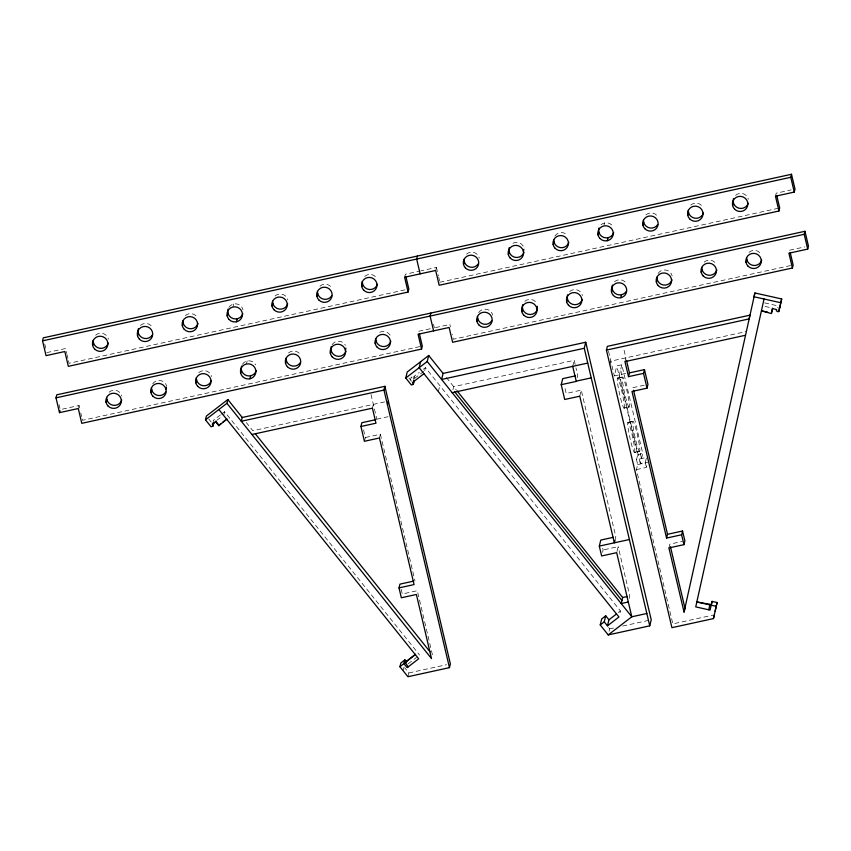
<?xml version="1.0" encoding="UTF-8"?>
<svg xmlns="http://www.w3.org/2000/svg" width="851" height="851" viewBox="0 0 851 851"><rect width="100%" height="100%" fill="white"/><g stroke="black" fill="none" stroke-linecap="round" stroke-linejoin="round"><path stroke-width="0.64" stroke-dasharray="4.25 3.19" d="M414.745 378.301L414.043 376.419L419.224 372.43M78.537 407.533L79.026 405.512L60.23 409.629M232.983 306.998L233.717 303.977M223.781 414.99L224.59 411.724L419.575 655.036M246.428 364.005L247.173 360.984M372.419 408.161L373.344 404.385M404.619 277.256L405.353 274.235L419.766 271.086M364.419 441.275L365.356 437.51L363.026 427.649M379.461 437.988L380.386 434.223L365.356 437.51M435.935 269.459L436.425 267.448L420.894 270.841M410.49 379.982L411.235 376.972L413.735 379.067L423.66 371.472M413.309 379.429L414.043 376.419M424.692 370.674L425.436 367.653L620.422 610.965L619.539 614.582M438.339 391.641L439.818 385.609M452.955 389.673L453.7 386.662L574.191 360.324L575.67 366.59M403.129 670.737L404.055 666.971M407.927 676.726L408.852 672.95L404.853 667.961M604.072 224.93L604.572 222.919M572.712 366.355L574.191 360.324M577.148 377.78L577.744 375.365L575.967 367.845M579.754 396.194L581.233 390.152L566.202 393.439L564.458 386.046M609.922 364.898L610.848 361.132L746.38 331.507M625.613 373.461L614.337 375.919L616.805 365.866L621.815 364.771L642.76 453.53L640.292 463.593L645.303 462.497L646.537 457.466L636.516 459.657L637.676 464.593L636.442 469.614L672.843 623.9L713.085 615.103M621.815 364.771L619.347 374.823L640.292 463.593M624.953 361.611L625.879 357.845L623.549 347.985M602.529 552.342L603.125 549.927L602.253 546.225M614.943 540.396L615.826 536.779L581.233 390.152M636.516 459.657L637.75 454.625L616.805 365.866M616.975 551.469L618.156 546.64L603.125 549.927M636.442 469.614L646.462 467.433L647.079 464.912M609.103 631.293L609.699 628.889L608.103 626.889M629.197 598.37L629.793 595.955L618.156 546.64M668.918 547.927L669.843 544.161L682.374 541.417M775.463 196.198L776.208 193.177L791.239 189.89M220.441 414.905L213.197 420.479L213.995 421.479M221.483 414.107L224.59 411.724M216.728 420.405L220.76 417.309M423.362 369.249L425.436 367.653M408.086 663.865L416.437 657.451M618.337 612.571L620.422 610.965M46.784 352.612L65.58 348.506L66.74 353.442M404.959 289.883L69.069 363.303L68.197 359.601M439.914 282.245L779.697 207.974M418.809 331.252L433.212 328.103M435.467 327.603L449.881 324.454L450.456 326.922M789.654 250.194L804.695 246.907M419.703 346.612L82.515 420.309L81.941 417.841M790.558 265.555L453.37 339.251L452.2 334.315M384.62 401.927L252.843 430.723L246.322 422.575M376.833 419.181L388.109 416.713M617.624 378.014L622.634 376.919M617.315 378.291L622.326 377.195L620.581 369.802M632.921 387.673L644.196 385.216M624.294 407.884L629.304 406.789M623.985 408.161A15.456 1.394 77.7 0 0 620.624 386.343A15.456 1.394 77.7 0 0 617.815 384.758A15.456 1.394 77.7 0 0 623.985 408.161L628.995 407.065A15.456 1.394 77.7 0 0 625.634 385.248A15.456 1.394 77.7 0 0 622.826 383.663A15.456 1.394 77.7 0 0 628.995 407.065M628.102 422.394L633.112 421.298M627.793 422.67L632.804 421.575M634.772 452.264L639.782 451.168L641.526 458.561M634.463 452.541A15.456 1.394 77.7 0 0 631.091 430.723A15.456 1.394 77.7 0 0 628.283 429.138A15.456 1.394 77.7 0 0 634.463 452.541L639.473 451.445A15.456 1.394 77.7 0 0 636.101 429.627A15.456 1.394 77.7 0 0 633.293 428.042A15.456 1.394 77.7 0 0 639.473 451.445M637.75 454.625L642.76 453.53M637.676 464.593L647.707 462.401M609.699 628.889L613.592 628.038M622.677 626.049L649.93 620.092M408.852 672.95L446.488 664.727M765.049 306.445L771.325 307.839M764.634 302.903L777.537 305.786L777.761 307.764M446.35 377.493L456.179 389.758M408.895 377.993L412.086 381.982M208.782 419.043L211.186 422.032M645.303 462.497L646.462 467.433M608.518 351.261L614.337 375.919M436.425 267.448L438.467 276.075M438.754 277.309L439.627 281.011M433.467 324.157L434.34 327.858M371.015 394.524L376.897 419.426M380.386 434.223L414.98 580.839M432.436 654.813L417.309 590.7L402.278 593.987L401.108 589.062M67.027 354.676L67.899 358.367M79.026 405.512L79.611 407.98M80.771 412.916L81.643 416.618M44.741 343.985L45.911 348.921M59.07 404.693L59.942 408.395M288.5 352.995A7.723 7.563 13.8 0 1 300.584 355.08M152.659 383.918A7.723 7.563 13.8 0 1 166.732 386.343M198.794 372.6A7.723 7.563 13.8 0 1 211.58 376.546M332.071 344.708A7.723 7.563 13.8 0 1 345.432 345.272M242.365 364.313A7.723 7.563 13.8 0 1 255.726 364.877M379.844 332.252A7.723 7.563 13.8 0 1 390.992 337.326M109.088 392.205A7.723 7.563 13.8 0 1 121.874 396.151M524.79 301.35A7.723 7.563 13.8 0 1 536.875 303.435M614.496 281.745A7.723 7.563 13.8 0 1 626.581 283.819M658.068 273.448A7.723 7.563 13.8 0 1 672.141 275.873M749.061 252.332A7.723 7.563 13.8 0 1 761.134 254.406M704.202 262.129A7.723 7.563 13.8 0 1 716.287 264.214M569.649 291.542A7.723 7.563 13.8 0 1 582.435 295.488M478.656 312.668A7.723 7.563 13.8 0 1 492.729 315.093M275.043 295.988A7.723 7.563 13.8 0 1 287.84 299.924M185.337 315.593A7.723 7.563 13.8 0 1 197.421 317.678M364.749 276.373A7.723 7.563 13.8 0 1 376.833 278.458M140.489 325.401A7.723 7.563 13.8 0 1 152.563 327.475M319.902 286.181A7.723 7.563 13.8 0 1 331.975 288.266M228.919 307.307A7.723 7.563 13.8 0 1 242.982 309.732M95.631 335.198A7.723 7.563 13.8 0 1 108.428 339.145M601.051 224.728A7.723 7.563 13.8 0 1 613.124 226.813M735.604 195.315A7.723 7.563 13.8 0 1 748.391 199.262M512.983 243.205A7.723 7.563 13.8 0 1 524.131 248.279M645.898 214.931A7.723 7.563 13.8 0 1 657.983 217.005M690.746 205.123A7.723 7.563 13.8 0 1 702.83 207.208M554.916 236.046A7.723 7.563 13.8 0 1 567.096 234.993M466.486 254.141A7.723 7.563 13.8 0 1 479.273 258.087"/><path stroke-width="1.28" d="M606.423 350.101L749.082 318.923L750.008 315.157L607.359 346.336L606.423 350.101L671.918 627.676L713.446 618.592L717.106 602.508L712.085 601.391L710.064 610.082L695.735 606.891L764.049 298.999M242.237 417.49L384.886 386.311L383.961 390.077L241.312 421.256L242.237 417.49L227.855 399.545L206.389 416.043L205.463 419.82L211.059 426.798L212.963 426.138L213.686 422.734M413.256 384.333L414.107 380.429L413.256 384.333L411.352 384.992L405.757 378.014L407.235 371.983L428.702 355.473L443.084 373.419L441.605 379.461L584.254 348.272L585.743 342.24L443.084 373.419M708.809 609.805L709.904 604.348L711.202 604.614M682.545 531.013L681.619 534.779L666.588 538.066L667.514 534.3L682.545 531.013L684.874 540.874L683.949 544.651L668.918 547.927L684.044 612.039L754.922 292.989L781.697 298.956L778.856 311.349L778.091 311.817L776.335 310.785L776.612 309.551L772.463 308.626L771.378 313.551L761.443 310.817M771.495 313.051L772.58 308.115M711.532 603.848L712.085 601.391M778.856 311.349L781.697 298.956M218.867 409.512L418.649 658.802L407.161 667.641L403.97 663.652L404.895 659.876L406.491 661.876M213.069 425.245L212.271 424.255L215.601 421.692L218.803 425.681L220.93 423.628M42.55 340.836L43.295 337.826L791.504 174.274L794.994 189.071L794.26 192.092L775.463 196.198L778.952 210.995L439.18 285.255L435.68 270.469L404.619 277.256L408.108 292.053L68.325 366.324L64.836 351.527L46.039 355.633L42.55 340.836L790.77 177.295L791.504 174.274M56.006 397.842L56.74 394.832L804.961 231.291L808.45 246.077L807.705 249.098L788.92 253.204L792.409 268.001L452.626 342.272L449.137 327.475L418.064 334.262L421.553 349.059L81.781 423.33L78.281 408.533L59.496 412.639L56.006 397.842L804.216 234.302L804.961 231.291M59.496 412.639L59.985 410.629M92.653 345.442L93.387 342.432M106.098 402.459L106.843 399.438M137.5 335.645L138.245 332.624M150.957 392.651L151.691 389.63M165.988 389.364L166.477 387.354M182.359 325.837L183.093 322.816M195.804 382.844L196.549 379.833M227.206 316.029L227.951 313.019M236.472 321.784L237.206 318.774M212.963 426.138L213.899 422.362L212.888 423.138M205.463 419.82L226.93 403.31L227.855 399.545M240.663 373.046L241.397 370.025M249.917 378.801L250.662 375.78M272.054 306.232L272.799 303.211M285.51 363.239L286.255 360.218M316.912 296.425L317.657 293.414M330.369 353.431L331.103 350.421M345.4 350.155L345.889 348.133M361.76 286.627L362.505 283.606M375.217 343.634L375.961 340.613M226.93 403.31L431.51 658.589L416.384 594.477L401.342 597.764L399.023 587.903L414.065 584.573L379.461 437.988L364.419 441.275L360.93 426.489L361.856 422.713L375.642 419.703M408.108 292.053L408.842 289.032L405.938 276.703M417.394 256.045L416.66 259.066L420.149 273.862M387.45 404.874L388.386 401.098M421.553 349.059L422.298 346.049L419.383 333.72M430.851 313.062L430.106 316.072L433.606 330.869M420.639 361.675L419.16 367.706L618.943 616.996L607.454 625.836L604.253 621.847L605.742 615.816L608.933 619.805L607.454 625.836M405.757 378.014L427.223 361.505L428.702 355.473M463.497 264.384L464.242 261.363M399.023 587.903L399.949 584.126L413.724 581.116M476.954 321.391L477.688 318.38M384.886 386.311L450.381 663.876L449.456 667.641L407.927 676.726L399.938 666.748L400.864 662.982L404.895 659.876M399.938 666.748L415.575 654.313L405.193 662.301L408.172 666.865M508.355 254.587L509.089 251.566M523.386 251.3L523.876 249.29M521.801 311.594L522.546 308.573M536.843 308.307L537.332 306.296M553.203 244.78L553.948 241.758M566.66 301.786L567.394 298.775M614.943 540.396L614.348 542.81L579.754 396.194L564.713 399.481L561.224 384.684L562.713 378.652L575.233 375.908M598.062 234.972L598.796 231.961M607.316 240.727L608.061 237.716M611.507 291.989L612.252 288.968M620.773 297.744L621.517 294.723M642.909 225.175L643.654 222.154M629.432 372.887L644.462 369.6L643.537 373.366L628.506 376.653L629.432 372.887L626.464 360.303M656.366 282.181L657.1 279.16M605.742 615.816L601.71 618.911L600.232 624.953L608.22 634.92L631.804 616.784L616.677 552.671L601.636 555.958L599.317 546.097L600.795 540.066L613.326 537.321M687.768 215.367L688.502 212.346M666.588 538.066L631.995 391.449L647.026 388.162L647.951 384.386L644.462 369.6M701.213 272.373L701.958 269.363M457.008 390.79L622.677 597.508L621.187 603.54L628.315 601.987M732.615 205.559L733.36 202.549M608.22 634.92L649.749 625.836L651.228 619.805L585.743 342.24M746.072 262.576L746.806 259.555M754.922 292.989L753.997 296.765L780.761 302.722M778.952 210.995L779.697 207.974L776.782 195.645M684.044 612.039L684.97 608.263L670.45 546.725M792.409 268.001L793.143 264.98L790.239 252.651M715.095 611.209L716.021 607.433M717.106 602.508L716.18 606.284L696.831 601.965L709.904 604.348M713.446 618.592L714.383 614.826M222.951 422.075L226.983 418.979L218.803 425.681M423.958 373.695L412.565 382.45L413.363 383.45M600.232 624.953L604.253 621.847M608.933 619.805L616.252 614.177M404.151 663.078L405.193 662.301M779.016 308.051L779.782 307.573M251.917 434.499L372.419 408.161L375.972 423.202L360.93 426.489M452.211 392.694L587.743 363.069M745.455 335.273L624.953 361.611L628.506 376.653M576.201 381.152L591.243 377.865M561.224 384.684L576.265 381.397L572.712 366.355M599.317 546.097L629.378 539.523M622.677 597.508L627.421 596.477M646.834 613.497L631.804 616.784L427.223 361.505M762.698 311.094L767.719 312.211M454.615 391.747L621.932 600.529M255.343 433.84L429.936 651.696M215.728 421.181L218.92 425.17M790.77 177.295L794.26 192.092M804.216 234.302L807.705 249.098M643.537 373.366L647.026 388.162M681.619 534.779L683.949 544.651M633.527 390.247L667.514 534.3M584.254 348.272L649.749 625.836M383.961 390.077L449.456 667.641M300.318 362.643A7.723 7.563 13.8 0 1 286.053 358.25M211.442 380.461A7.723 7.563 13.8 0 1 196.347 377.855M165.764 392.056A7.723 7.563 13.8 0 1 151.499 387.662M256.3 370.664A7.723 7.563 13.8 0 1 246.673 375.61A7.723 7.563 13.8 0 1 241.535 366.111M121.736 400.066A7.723 7.563 13.8 0 1 106.641 397.47M346.006 351.048A7.723 7.563 13.8 0 1 336.379 356.005A7.723 7.563 13.8 0 1 331.241 346.495M390.854 341.251A7.723 7.563 13.8 0 1 375.759 338.645M626.315 291.393A7.723 7.563 13.8 0 1 612.38 285.053M716.85 269.99A7.723 7.563 13.8 0 1 701.756 267.384M672.003 279.798A7.723 7.563 13.8 0 1 656.908 277.192M582.297 299.403A7.723 7.563 13.8 0 1 572.67 304.36A7.723 7.563 13.8 0 1 567.532 294.85M537.449 309.211A7.723 7.563 13.8 0 1 527.811 314.157A7.723 7.563 13.8 0 1 522.674 304.658M491.761 320.806A7.723 7.563 13.8 0 1 477.496 316.412M761.709 260.193A7.723 7.563 13.8 0 1 746.614 257.587M197.996 323.454A7.723 7.563 13.8 0 1 182.901 320.848M152.308 335.049A7.723 7.563 13.8 0 1 138.373 328.709M287.702 303.85A7.723 7.563 13.8 0 1 272.607 301.243M242.843 313.647A7.723 7.563 13.8 0 1 233.217 318.604A7.723 7.563 13.8 0 1 228.079 309.094M377.408 284.234A7.723 7.563 13.8 0 1 362.313 281.638M331.72 295.84A7.723 7.563 13.8 0 1 317.455 291.436M108.29 343.059A7.723 7.563 13.8 0 1 93.195 340.453M613.699 232.589A7.723 7.563 13.8 0 1 604.072 237.546A7.723 7.563 13.8 0 1 598.934 228.036M703.405 212.984A7.723 7.563 13.8 0 1 688.31 210.378M657.717 224.579A7.723 7.563 13.8 0 1 643.452 220.186M568.84 242.397A7.723 7.563 13.8 0 1 553.746 239.791M523.993 252.194A7.723 7.563 13.8 0 1 514.366 257.151A7.723 7.563 13.8 0 1 509.228 247.641M478.305 263.799A7.723 7.563 13.8 0 1 464.04 259.395M748.252 203.176A7.723 7.563 13.8 0 1 738.625 208.133A7.723 7.563 13.8 0 1 733.488 198.623M152.829 396.13A7.723 7.563 13.8 0 0 165.849 393.279A7.723 7.563 13.8 0 0 156.722 383.61A7.723 7.563 13.8 0 0 152.829 396.13M287.393 366.717A7.723 7.563 13.8 0 0 300.414 363.877A7.723 7.563 13.8 0 0 291.287 354.197A7.723 7.563 13.8 0 0 287.393 366.717M107.981 405.938A7.723 7.563 13.8 0 0 121.002 403.087A7.723 7.563 13.8 0 0 111.875 393.417A7.723 7.563 13.8 0 0 107.981 405.938M197.687 386.322A7.723 7.563 13.8 0 0 210.708 383.482A7.723 7.563 13.8 0 0 201.581 373.812A7.723 7.563 13.8 0 0 197.687 386.322M242.535 376.525A7.723 7.563 13.8 0 0 255.555 373.674A7.723 7.563 13.8 0 0 246.428 364.005A7.723 7.563 13.8 0 0 242.535 376.525M332.241 356.909A7.723 7.563 13.8 0 0 345.261 354.069A7.723 7.563 13.8 0 0 336.134 344.4A7.723 7.563 13.8 0 0 332.241 356.909M377.099 347.112A7.723 7.563 13.8 0 0 390.12 344.261A7.723 7.563 13.8 0 0 380.993 334.592A7.723 7.563 13.8 0 0 377.099 347.112M613.39 295.467A7.723 7.563 13.8 0 0 626.41 292.616A7.723 7.563 13.8 0 0 617.283 282.947A7.723 7.563 13.8 0 0 613.39 295.467M523.684 315.072A7.723 7.563 13.8 0 0 536.704 312.221A7.723 7.563 13.8 0 0 527.577 302.552A7.723 7.563 13.8 0 0 523.684 315.072M747.944 266.055A7.723 7.563 13.8 0 0 760.964 263.204A7.723 7.563 13.8 0 0 751.837 253.534A7.723 7.563 13.8 0 0 747.944 266.055M703.096 275.852A7.723 7.563 13.8 0 0 716.116 273.011A7.723 7.563 13.8 0 0 706.99 263.342A7.723 7.563 13.8 0 0 703.096 275.852M478.826 324.869A7.723 7.563 13.8 0 0 491.846 322.029A7.723 7.563 13.8 0 0 482.719 312.36A7.723 7.563 13.8 0 0 478.826 324.869M658.238 285.659A7.723 7.563 13.8 0 0 671.258 282.809A7.723 7.563 13.8 0 0 662.131 273.139A7.723 7.563 13.8 0 0 658.238 285.659M568.532 305.264A7.723 7.563 13.8 0 0 581.552 302.424A7.723 7.563 13.8 0 0 572.425 292.744A7.723 7.563 13.8 0 0 568.532 305.264M273.937 309.711A7.723 7.563 13.8 0 0 286.957 306.86A7.723 7.563 13.8 0 0 277.83 297.19A7.723 7.563 13.8 0 0 273.937 309.711M184.231 329.316A7.723 7.563 13.8 0 0 197.251 326.465A7.723 7.563 13.8 0 0 188.124 316.795A7.723 7.563 13.8 0 0 184.231 329.316M139.383 339.123A7.723 7.563 13.8 0 0 152.403 336.273A7.723 7.563 13.8 0 0 143.276 326.603A7.723 7.563 13.8 0 0 139.383 339.123M363.643 290.106A7.723 7.563 13.8 0 0 376.663 287.255A7.723 7.563 13.8 0 0 367.536 277.586A7.723 7.563 13.8 0 0 363.643 290.106M229.089 319.508A7.723 7.563 13.8 0 0 242.109 316.668A7.723 7.563 13.8 0 0 232.983 306.998A7.723 7.563 13.8 0 0 229.089 319.508M94.525 348.921A7.723 7.563 13.8 0 0 107.545 346.08A7.723 7.563 13.8 0 0 98.418 336.4A7.723 7.563 13.8 0 0 94.525 348.921M318.795 299.903A7.723 7.563 13.8 0 0 331.816 297.063A7.723 7.563 13.8 0 0 322.689 287.383A7.723 7.563 13.8 0 0 318.795 299.903M599.934 238.45A7.723 7.563 13.8 0 0 612.954 235.61A7.723 7.563 13.8 0 0 603.827 225.93A7.723 7.563 13.8 0 0 599.934 238.45M734.498 209.038A7.723 7.563 13.8 0 0 747.518 206.197A7.723 7.563 13.8 0 0 738.391 196.528A7.723 7.563 13.8 0 0 734.498 209.038M510.228 258.066A7.723 7.563 13.8 0 0 523.248 255.215A7.723 7.563 13.8 0 0 514.121 245.545A7.723 7.563 13.8 0 0 510.228 258.066M465.38 267.863A7.723 7.563 13.8 0 0 478.4 265.023A7.723 7.563 13.8 0 0 469.273 255.343A7.723 7.563 13.8 0 0 465.38 267.863M689.64 218.845A7.723 7.563 13.8 0 0 702.66 216.005A7.723 7.563 13.8 0 0 693.533 206.325A7.723 7.563 13.8 0 0 689.64 218.845M644.792 228.653A7.723 7.563 13.8 0 0 657.812 225.802A7.723 7.563 13.8 0 0 648.685 216.133A7.723 7.563 13.8 0 0 644.792 228.653M555.086 248.258A7.723 7.563 13.8 0 0 568.106 245.407A7.723 7.563 13.8 0 0 558.979 235.738A7.723 7.563 13.8 0 0 555.086 248.258"/></g></svg>
